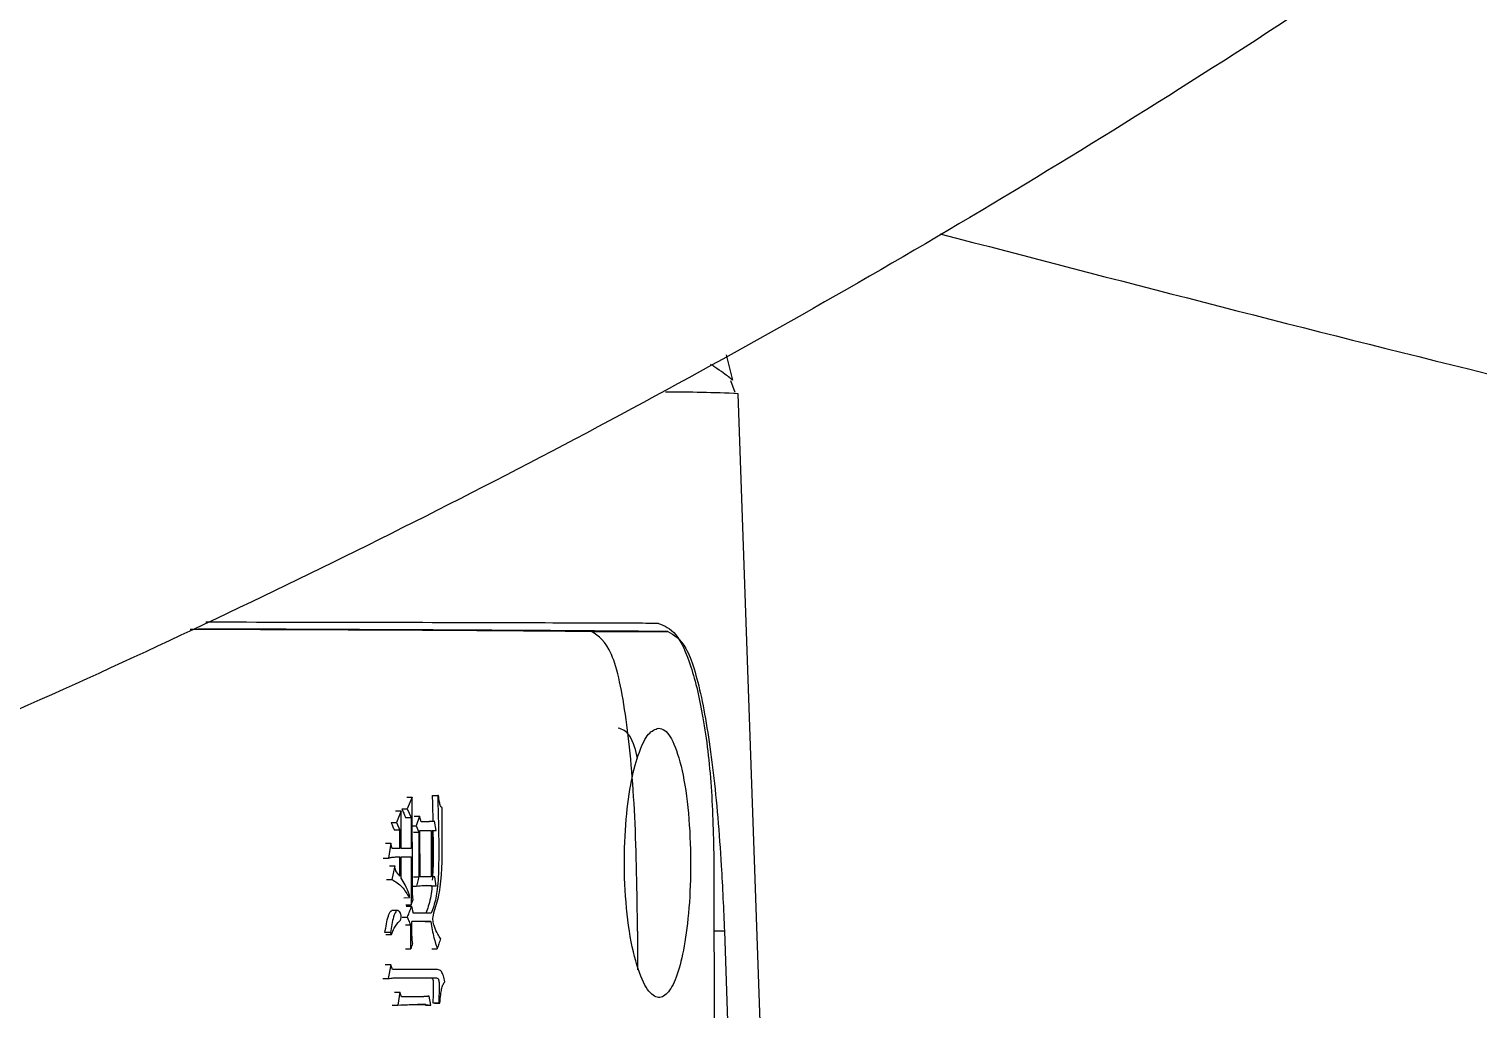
# Model space of a CAD drawing. Header units: millimetres. Extents: x 2384 to 4064, y 886 to 2074.
# Drawn here: x 2992.42 to 3016.62, y 1100.33 to 1116.7 of the extents above; entities that cross this region are included whole.
import ezdxf

# ---------------------------------------------------------------- set-up
doc = ezdxf.new("R2010")
doc.units = ezdxf.units.MM

msp = doc.modelspace()

# ---------------------------------------------------------------- linework, layer by layer
at = {"color": 7, "linetype": 'Continuous', "lineweight": 25}
for p, q in [((3004.175, 1110.831), (3004.068, 1111.255)), ((3004.215, 1110.629), (3004.139, 1110.824)), ((3006.221, 1054.607), (3004.266, 1110.607)), ((3001.814, 1106.633), (3003.088, 1106.633)), ((2998.818, 1103.863), (2998.737, 1103.669)), ((2998.821, 1102.37), (2998.818, 1103.863)), ((2999.155, 1103.894), (2999.244, 1103.895)), ((2999.259, 1103.895), (2999.244, 1103.895)), ((2998.632, 1103.637), (2998.558, 1103.442)), ((2998.633, 1103.009), (2998.632, 1103.637)), ((2998.737, 1103.669), (2998.799, 1103.528)), ((2998.558, 1103.442), (2998.612, 1103.312)), ((2998.799, 1103.528), (2998.799, 1103.009)), ((2998.819, 1103.387), (2998.887, 1103.387)), ((2998.939, 1103.549), (2998.887, 1103.387)), ((2998.887, 1103.387), (2998.928, 1103.279)), ((2998.967, 1103.452), (2998.939, 1103.549)), ((2999.221, 1103.311), (2999.189, 1103.462)), ((2998.612, 1103.312), (2998.522, 1103.312)), ((2998.612, 1103.009), (2998.612, 1103.312)), ((2998.928, 1103.279), (2998.929, 1102.532)), ((2998.948, 1103.311), (2999.135, 1103.311)), ((2998.949, 1102.532), (2998.948, 1103.311)), ((2999.045, 1103.311), (2999.135, 1103.311)), ((2999.135, 1103.311), (2999.136, 1102.532)), ((2999.154, 1103.311), (2999.221, 1103.311)), ((2999.156, 1102.532), (2999.154, 1103.311)), ((2999.154, 1103.31), (2999.221, 1103.311)), ((2998.46, 1103.096), (2998.423, 1102.847)), ((2998.485, 1103.009), (2998.46, 1103.096)), ((2998.612, 1103.009), (2998.485, 1103.009)), ((2998.799, 1103.009), (2998.633, 1103.009)), ((2998.437, 1102.717), (2998.526, 1102.717)), ((2998.526, 1102.717), (2998.481, 1102.49)), ((2998.613, 1102.544), (2998.612, 1102.869)), ((2998.633, 1102.868), (2998.8, 1102.868)), ((2998.633, 1102.512), (2998.633, 1102.868)), ((2998.71, 1102.868), (2998.8, 1102.868)), ((2998.8, 1102.868), (2998.801, 1102.068)), ((3003.859, 1102.764), (3003.921, 1065.764)), ((2998.391, 1102.49), (2998.481, 1102.49)), ((2998.84, 1102.532), (2998.929, 1102.532)), ((2998.929, 1102.532), (2998.893, 1102.381)), ((2999.136, 1102.532), (2998.949, 1102.532)), ((2999.199, 1102.532), (2999.156, 1102.532)), ((2999.219, 1102.38), (2999.199, 1102.532)), ((2998.681, 1102.186), (2998.772, 1102.187)), ((2998.772, 1102.187), (2998.776, 1102.23)), ((2998.801, 1102.068), (2998.833, 1102.154)), ((2999.127, 1102.38), (2999.06, 1102.387)), ((2998.568, 1101.97), (2998.478, 1101.97)), ((2998.711, 1102.067), (2998.801, 1102.068)), ((2999.137, 1101.926), (2998.834, 1101.927)), ((2998.65, 1101.862), (2998.741, 1101.862)), ((2998.794, 1101.332), (2998.793, 1101.732)), ((2999.129, 1101.786), (2998.814, 1101.786)), ((2998.814, 1101.635), (2998.814, 1101.786)), ((2999.04, 1101.785), (2999.129, 1101.786)), ((2998.38, 1101.571), (2998.471, 1101.571)), ((3002.583, 1101.624), (3002.583, 1100.98)), ((3004.034, 1101.624), (3003.861, 1101.624)), ((3004.034, 1101.624), (3005.302, 1064.625)), ((2998.705, 1101.332), (2998.794, 1101.332)), ((2999.147, 1101.331), (2999.236, 1101.331)), ((2998.459, 1101.062), (2998.418, 1100.835)), ((2998.488, 1100.987), (2998.459, 1101.062)), ((2999.241, 1100.985), (2998.488, 1100.987)), ((2998.546, 1100.846), (2999.225, 1100.844)), ((2999.134, 1100.844), (2999.225, 1100.844)), ((2998.612, 1100.608), (2998.576, 1100.391)), ((2998.637, 1100.532), (2998.612, 1100.608)), ((2999.012, 1100.531), (2998.637, 1100.532)), ((2999.128, 1100.39), (2999.104, 1100.542)), ((2998.953, 1100.401), (2998.909, 1100.401)), ((2999.044, 1100.401), (2998.955, 1100.401)), ((2999.038, 1100.39), (2999.128, 1100.39)), ((2999.044, 1100.401), (2999.128, 1100.39)), ((2999.261, 1100.422), (2999.172, 1100.422)), ((2999.192, 1100.422), (2999.281, 1100.422)), ((2999.281, 1100.422), (2999.261, 1100.422))]:
    msp.add_line(p, q, dxfattribs=at)
at = {"color": 7, "linetype": 'Continuous', "lineweight": 25, "flags": 128}
for points in [[(2998.729, 1103.863), (2998.778, 1103.863), (2998.818, 1103.863)], [(2998.542, 1103.636), (2998.592, 1103.636), (2998.632, 1103.637)], [(2998.646, 1103.669), (2998.697, 1103.669), (2998.737, 1103.669)], [(2998.467, 1103.442), (2998.518, 1103.442), (2998.558, 1103.442)], [(2998.709, 1103.528), (2998.758, 1103.528), (2998.799, 1103.528)], [(2998.85, 1103.549), (2998.899, 1103.549), (2998.939, 1103.549)], [(2999.1, 1103.462), (2999.149, 1103.462), (2999.189, 1103.462)], [(2998.838, 1103.279), (2998.888, 1103.279), (2998.928, 1103.279)], [(2998.37, 1103.096), (2998.42, 1103.096), (2998.46, 1103.096)], [(2998.333, 1102.847), (2998.383, 1102.847), (2998.423, 1102.847)], [(2998.821, 1102.381), (2998.853, 1102.381), (2998.893, 1102.381)], [(2999.219, 1102.38), (2999.168, 1102.38), (2999.13, 1102.38)], [(2998.72, 1102.046), (2998.769, 1102.046), (2998.809, 1102.046)], [(2998.809, 1102.046), (2998.818, 1102.001), (2998.826, 1101.964), (2998.834, 1101.927)], [(2998.704, 1101.732), (2998.753, 1101.732), (2998.793, 1101.732)], [(2998.454, 1101.603), (2998.431, 1101.603), (2998.407, 1101.603), (2998.364, 1101.603)], [(2998.459, 1101.062), (2998.408, 1101.062), (2998.369, 1101.062)], [(2998.327, 1100.835), (2998.378, 1100.835), (2998.418, 1100.835)], [(2998.522, 1100.608), (2998.572, 1100.608), (2998.612, 1100.608)], [(2999.014, 1100.541), (2999.063, 1100.542), (2999.104, 1100.542)], [(2998.485, 1100.391), (2998.536, 1100.391), (2998.576, 1100.391)]]:
    msp.add_lwpolyline(points, dxfattribs=at)
at = {"color": 7, "linetype": 'Continuous', "lineweight": 25}
for centre, radius, start, end in [((3003.156, 1086.251), 24.382, 87.3911, 90.2506), ((2991.388, -387.063), 1493.743, 89.551212, 89.852134)]:
    msp.add_arc(centre, radius, start, end, dxfattribs=at)
for points, knots in [([(3082.217, 1240.42), (3082.236, 1241.671), (3082.29, 1245.228), (3082.133, 1251.093), (3081.649, 1257.998), (3080.846, 1264.874), (3079.731, 1271.706), (3078.305, 1278.48), (3076.571, 1285.182), (3074.534, 1291.798), (3072.197, 1298.314), (3069.564, 1304.717), (3066.643, 1310.993), (3063.438, 1317.129), (3059.956, 1323.112), (3056.205, 1328.93), (3052.192, 1334.571), (3047.926, 1340.023), (3043.416, 1345.275), (3038.671, 1350.315), (3033.701, 1355.133), (3028.516, 1359.72), (3023.127, 1364.065), (3017.545, 1368.16), (3011.783, 1371.996), (3005.851, 1375.565), (2999.763, 1378.86), (2993.53, 1381.873), (2987.167, 1384.599), (2980.686, 1387.031), (2974.1, 1389.165), (2967.425, 1390.997), (2960.672, 1392.522), (2953.857, 1393.737), (2946.994, 1394.64), (2940.096, 1395.228), (2933.179, 1395.502), (2926.256, 1395.459), (2919.343, 1395.101), (2912.453, 1394.427), (2905.602, 1393.44), (2898.802, 1392.141), (2892.069, 1390.533), (2885.416, 1388.62), (2878.857, 1386.405), (2872.407, 1383.893), (2866.077, 1381.089), (2859.882, 1378), (2853.835, 1374.63), (2847.947, 1370.989), (2842.232, 1367.082), (2836.702, 1362.919), (2831.366, 1358.508), (2826.238, 1353.858), (2821.328, 1348.979), (2816.645, 1343.88), (2812.199, 1338.574), (2808.001, 1333.07), (2804.058, 1327.38), (2800.378, 1321.516), (2796.97, 1315.49), (2793.841, 1309.316), (2790.997, 1303.004), (2788.443, 1296.57), (2786.186, 1290.025), (2784.23, 1283.385), (2782.579, 1276.662), (2781.236, 1269.871), (2780.205, 1263.026), (2779.487, 1256.14), (2779.085, 1249.23), (2778.998, 1242.308), (2779.227, 1235.389), (2779.771, 1228.488), (2780.63, 1221.618), (2781.801, 1214.796), (2783.283, 1208.034), (2785.071, 1201.346), (2787.163, 1194.747), (2789.554, 1188.25), (2792.238, 1181.87), (2795.211, 1175.618), (2798.467, 1169.509), (2801.998, 1163.554), (2805.796, 1157.767), (2809.855, 1152.159), (2814.166, 1146.743), (2818.719, 1141.528), (2823.505, 1136.527), (2828.515, 1131.749), (2833.738, 1127.206), (2839.162, 1122.905), (2844.777, 1118.856), (2850.571, 1115.067), (2856.532, 1111.547), (2862.647, 1108.303), (2868.904, 1105.341), (2875.289, 1102.668), (2881.79, 1100.289), (2888.393, 1098.209), (2895.084, 1096.432), (2901.848, 1094.963), (2908.673, 1093.804), (2915.544, 1092.957), (2922.446, 1092.425), (2929.365, 1092.209), (2936.287, 1092.308), (2943.197, 1092.723), (2950.081, 1093.453), (2956.925, 1094.497), (2963.713, 1095.852), (2970.433, 1097.515), (2977.07, 1099.483), (2983.61, 1101.751), (2990.04, 1104.316), (2996.346, 1107.172), (3002.516, 1110.312), (3008.535, 1113.731), (3014.392, 1117.421), (3020.075, 1121.374), (3025.571, 1125.583), (3030.87, 1130.038), (3035.96, 1134.73), (3040.83, 1139.649), (3045.471, 1144.786), (3049.873, 1150.129), (3054.026, 1155.667), (3057.922, 1161.389), (3061.553, 1167.283), (3064.912, 1173.336), (3067.99, 1179.537), (3070.783, 1185.871), (3073.283, 1192.326), (3075.486, 1198.889), (3077.388, 1205.545), (3078.984, 1212.282), (3080.27, 1219.083), (3081.245, 1225.937), (3081.894, 1232.707), (3082.145, 1237.542), (3082.208, 1240.073), (3082.217, 1240.42)], [0, 0, 0, 0, 0.00394, 0.011205, 0.01847, 0.025736, 0.033001, 0.040266, 0.047531, 0.054797, 0.062062, 0.069327, 0.076593, 0.083858, 0.091123, 0.098389, 0.105654, 0.112919, 0.120185, 0.12745, 0.134715, 0.141981, 0.149246, 0.156511, 0.163777, 0.171042, 0.178307, 0.185573, 0.192838, 0.200103, 0.207369, 0.214634, 0.221899, 0.229165, 0.23643, 0.243695, 0.250961, 0.258226, 0.265491, 0.272757, 0.280022, 0.287287, 0.294553, 0.301818, 0.309083, 0.316349, 0.323614, 0.330879, 0.338145, 0.34541, 0.352675, 0.35994, 0.367206, 0.374471, 0.381736, 0.389002, 0.396267, 0.403532, 0.410798, 0.418063, 0.425328, 0.432594, 0.439859, 0.447124, 0.45439, 0.461655, 0.46892, 0.476186, 0.483451, 0.490716, 0.497982, 0.505247, 0.512512, 0.519778, 0.527043, 0.534308, 0.541574, 0.548839, 0.556104, 0.56337, 0.570635, 0.5779, 0.585166, 0.592431, 0.599696, 0.606962, 0.614227, 0.621492, 0.628758, 0.636023, 0.643288, 0.650554, 0.657819, 0.665084, 0.67235, 0.679615, 0.68688, 0.694146, 0.701411, 0.708676, 0.715941, 0.723207, 0.730472, 0.737737, 0.745003, 0.752268, 0.759533, 0.766799, 0.774064, 0.781329, 0.788595, 0.79586, 0.803125, 0.810391, 0.817656, 0.824921, 0.832187, 0.839452, 0.846717, 0.853983, 0.861248, 0.868513, 0.875779, 0.883044, 0.890309, 0.897575, 0.90484, 0.912105, 0.919371, 0.926636, 0.933901, 0.941167, 0.948432, 0.955697, 0.962963, 0.970228, 0.977493, 0.984759, 0.992024, 0.998907, 1, 1, 1, 1]), ([(3007.634, 1113.28), (3010.574, 1112.514), (3017.214, 1110.783), (3026.126, 1108.754), (3032.114, 1107.594), (3034.348, 1107.162)], [0, 0, 0, 0, 0.332461, 0.751026, 1, 1, 1, 1]), ([(3004.17, 1110.835), (3004.154, 1110.849), (3004.121, 1110.876), (3003.983, 1110.978), (3003.82, 1111.089), (3003.8, 1111.102)], [0, 0, 0, 0, 0.450002, 0.932097, 1, 1, 1, 1]), ([(3002.931, 1106.769), (3002.79, 1106.77), (3002.085, 1106.773), (3000.562, 1106.778), (2998.18, 1106.784), (2996.275, 1106.787), (2995.372, 1106.788)], [0, 0, 0, 0, 0.07928, 0.396663, 0.714028, 1, 1, 1, 1]), ([(3002.931, 1106.769), (3003.031, 1106.731), (3003.231, 1106.655), (3003.489, 1106.074), (3003.693, 1105.197), (3003.831, 1104.052), (3003.85, 1103.195), (3003.859, 1102.764)], [0, 0, 0, 0, 0.1867447, 0.3737441, 0.5698854, 0.7839076, 1, 1, 1, 1]), ([(3001.814, 1106.633), (3001.227, 1106.638), (3000.054, 1106.647), (2997.735, 1106.66), (2995.811, 1106.666), (2995.108, 1106.669)], [0, 0, 0, 0, 0.388327, 0.776655, 1, 1, 1, 1]), ([(3002.583, 1101.624), (3002.574, 1102.279), (3002.557, 1103.591), (3002.408, 1105.243), (3002.167, 1106.403), (3001.932, 1106.556), (3001.814, 1106.633)], [0, 0, 0, 0, 0.249988, 0.499774, 0.749448, 1, 1, 1, 1]), ([(3003.088, 1106.633), (3003.192, 1106.577), (3003.4, 1106.464), (3003.659, 1105.599), (3003.857, 1104.328), (3003.979, 1102.92), (3004.019, 1101.992), (3004.034, 1101.624)], [0, 0, 0, 0, 0.214798, 0.429591, 0.64445, 0.858946, 1, 1, 1, 1]), ([(3002.584, 1104.514), (3002.568, 1104.581), (3002.51, 1104.822), (3002.391, 1104.983), (3002.294, 1105.009), (3002.261, 1105.017)], [0, 0, 0, 0, 0.201823, 0.726878, 1, 1, 1, 1]), ([(3002.934, 1105.019), (3002.877, 1104.999), (3002.764, 1104.958), (3002.605, 1104.636), (3002.472, 1104.149), (3002.381, 1103.489), (3002.35, 1102.709), (3002.397, 1101.896), (3002.519, 1101.183), (3002.695, 1100.697), (3002.885, 1100.491), (3003.062, 1100.536), (3003.218, 1100.791), (3003.345, 1101.232), (3003.437, 1101.844), (3003.479, 1102.597), (3003.459, 1103.413), (3003.371, 1104.17), (3003.224, 1104.727), (3003.067, 1104.988), (3002.969, 1105.011), (3002.934, 1105.019)], [0, 0, 0, 0, 0.046279, 0.092724, 0.141724, 0.195202, 0.253702, 0.315281, 0.376932, 0.43439, 0.485836, 0.533043, 0.57924, 0.627325, 0.679266, 0.736373, 0.797512, 0.859391, 0.918431, 0.971633, 1, 1, 1, 1]), ([(2999.244, 1103.895), (2999.247, 1103.775), (2999.258, 1103.39), (2999.267, 1102.867), (2999.248, 1102.355), (2999.196, 1102.079), (2999.151, 1101.964), (2999.137, 1101.926)], [0, 0, 0, 0, 0.176102, 0.564603, 0.766922, 0.923793, 1, 1, 1, 1]), ([(2999.152, 1103.894), (2999.156, 1103.775), (2999.161, 1103.631), (2999.162, 1103.486), (2999.163, 1103.462)], [0, 0, 0, 0, 0.832677, 1, 1, 1, 1]), ([(2999.318, 1103.689), (2999.309, 1103.698), (2999.291, 1103.715), (2999.27, 1103.793), (2999.264, 1103.856), (2999.259, 1103.895)], [0, 0, 0, 0, 0.267154, 0.547116, 1, 1, 1, 1]), ([(2998.646, 1103.669), (2998.657, 1103.645), (2998.677, 1103.598), (2998.697, 1103.551), (2998.707, 1103.528)], [0, 0, 0, 0, 0.5, 1, 1, 1, 1]), ([(2999.291, 1101.504), (2999.275, 1101.528), (2999.238, 1101.583), (2999.2, 1101.675), (2999.174, 1101.75), (2999.165, 1101.796), (2999.164, 1101.846), (2999.177, 1101.936), (2999.232, 1102.086), (2999.329, 1102.504), (2999.316, 1103.095), (2999.318, 1103.536), (2999.318, 1103.689)], [0, 0, 0, 0, 0.056836, 0.13451, 0.160696, 0.17921, 0.197944, 0.220552, 0.296632, 0.448409, 0.809055, 1, 1, 1, 1]), ([(2998.467, 1103.442), (2998.472, 1103.43), (2998.482, 1103.406), (2998.5, 1103.363), (2998.513, 1103.331), (2998.521, 1103.312)], [0, 0, 0, 0, 0.275204, 0.550407, 1, 1, 1, 1]), ([(2999.189, 1103.462), (2999.154, 1103.459), (2999.1, 1103.454), (2999.025, 1103.452), (2998.987, 1103.452), (2998.967, 1103.452)], [0, 0, 0, 0, 0.482176, 0.741075, 1, 1, 1, 1]), ([(2999.164, 1103.31), (2999.169, 1103.119), (2999.178, 1102.84), (2999.159, 1102.565), (2999.153, 1102.479)], [0, 0, 0, 0, 0.6848298, 1, 1, 1, 1]), ([(2998.423, 1102.847), (2998.442, 1102.853), (2998.48, 1102.863), (2998.543, 1102.867), (2998.587, 1102.868), (2998.612, 1102.869)], [0, 0, 0, 0, 0.301938, 0.603838, 1, 1, 1, 1]), ([(2998.613, 1102.544), (2998.594, 1102.566), (2998.567, 1102.597), (2998.536, 1102.657), (2998.529, 1102.697), (2998.526, 1102.717)], [0, 0, 0, 0, 0.55151, 0.77279, 1, 1, 1, 1]), ([(2998.481, 1102.49), (2998.54, 1102.456), (2998.645, 1102.393), (2998.733, 1102.25), (2998.772, 1102.187)], [0, 0, 0, 0, 0.555082, 1, 1, 1, 1]), ([(2998.776, 1102.23), (2998.752, 1102.29), (2998.708, 1102.395), (2998.656, 1102.476), (2998.633, 1102.512)], [0, 0, 0, 0, 0.5632806, 1, 1, 1, 1]), ([(2998.893, 1102.381), (2998.932, 1102.385), (2999.007, 1102.392), (2999.115, 1102.392), (2999.184, 1102.384), (2999.219, 1102.38)], [0, 0, 0, 0, 0.357248, 0.678403, 1, 1, 1, 1]), ([(2998.833, 1102.154), (2998.829, 1102.194), (2998.822, 1102.265), (2998.821, 1102.338), (2998.821, 1102.37)], [0, 0, 0, 0, 0.558835, 1, 1, 1, 1]), ([(2998.992, 1102.389), (2999.002, 1102.39), (2999.019, 1102.39), (2999.047, 1102.389), (2999.061, 1102.388)], [0, 0, 0, 0, 0.522941, 1, 1, 1, 1]), ([(2999.148, 1102.387), (2999.147, 1102.368), (2999.14, 1102.242), (2999.103, 1102.079), (2999.06, 1101.963), (2999.046, 1101.926)], [0, 0, 0, 0, 0.109502, 0.70952, 1, 1, 1, 1]), ([(2998.363, 1101.603), (2998.371, 1101.652), (2998.387, 1101.747), (2998.412, 1101.859), (2998.438, 1101.928), (2998.458, 1101.962), (2998.472, 1101.966), (2998.477, 1101.967)], [0, 0, 0, 0, 0.330685, 0.64454, 0.796558, 0.91742, 1, 1, 1, 1]), ([(2998.471, 1101.571), (2998.486, 1101.608), (2998.526, 1101.704), (2998.582, 1101.765), (2998.62, 1101.808), (2998.629, 1101.827), (2998.634, 1101.846), (2998.636, 1101.867), (2998.634, 1101.888), (2998.628, 1101.913), (2998.615, 1101.942), (2998.596, 1101.966), (2998.574, 1101.974), (2998.552, 1101.964), (2998.528, 1101.928), (2998.502, 1101.853), (2998.476, 1101.739), (2998.461, 1101.649), (2998.454, 1101.603)], [0, 0, 0, 0, 0.132576, 0.339199, 0.368942, 0.383767, 0.408892, 0.423885, 0.438973, 0.45932, 0.498147, 0.542368, 0.587069, 0.63299, 0.675109, 0.75468, 0.876187, 1, 1, 1, 1]), ([(2998.741, 1101.862), (2998.75, 1101.887), (2998.766, 1101.93), (2998.789, 1101.991), (2998.802, 1102.028), (2998.809, 1102.046)], [0, 0, 0, 0, 0.403163, 0.701581, 1, 1, 1, 1]), ([(2998.793, 1101.732), (2998.789, 1101.744), (2998.779, 1101.768), (2998.761, 1101.811), (2998.748, 1101.843), (2998.741, 1101.862)], [0, 0, 0, 0, 0.275028, 0.550056, 1, 1, 1, 1]), ([(2999.129, 1101.786), (2999.145, 1101.693), (2999.172, 1101.529), (2999.217, 1101.391), (2999.236, 1101.331)], [0, 0, 0, 0, 0.564353, 1, 1, 1, 1]), ([(2998.471, 1101.571), (2998.469, 1101.574), (2998.466, 1101.58), (2998.46, 1101.591), (2998.456, 1101.599), (2998.454, 1101.603)], [0, 0, 0, 0, 0.2528387, 0.6263951, 1, 1, 1, 1]), ([(2998.826, 1101.419), (2998.822, 1101.458), (2998.815, 1101.529), (2998.814, 1101.603), (2998.814, 1101.635)], [0, 0, 0, 0, 0.558835, 1, 1, 1, 1]), ([(2999.291, 1101.504), (2999.282, 1101.475), (2999.264, 1101.417), (2999.245, 1101.36), (2999.236, 1101.331)], [0, 0, 0, 0, 0.500034, 1, 1, 1, 1]), ([(2998.826, 1101.419), (2998.822, 1101.406), (2998.814, 1101.386), (2998.803, 1101.357), (2998.797, 1101.34), (2998.794, 1101.332)], [0, 0, 0, 0, 0.428361, 0.71418, 1, 1, 1, 1]), ([(2999.362, 1100.779), (2999.355, 1100.814), (2999.342, 1100.882), (2999.302, 1100.974), (2999.264, 1100.981), (2999.241, 1100.985)], [0, 0, 0, 0, 0.292444, 0.574659, 1, 1, 1, 1]), ([(2998.418, 1100.835), (2998.432, 1100.837), (2998.461, 1100.842), (2998.503, 1100.845), (2998.532, 1100.846), (2998.546, 1100.846)], [0, 0, 0, 0, 0.331886, 0.665867, 1, 1, 1, 1]), ([(2999.17, 1100.422), (2999.172, 1100.493), (2999.175, 1100.591), (2999.177, 1100.716), (2999.177, 1100.785), (2999.164, 1100.824), (2999.151, 1100.841), (2999.14, 1100.843), (2999.134, 1100.844)], [0, 0, 0, 0, 0.434977, 0.605925, 0.774415, 0.837734, 0.899003, 1, 1, 1, 1]), ([(2999.225, 1100.844), (2999.232, 1100.843), (2999.243, 1100.841), (2999.256, 1100.824), (2999.266, 1100.792), (2999.269, 1100.741), (2999.268, 1100.671), (2999.266, 1100.564), (2999.263, 1100.478), (2999.261, 1100.422)], [0, 0, 0, 0, 0.101022, 0.16229, 0.225577, 0.345591, 0.4673, 0.658589, 1, 1, 1, 1]), ([(2999.281, 1100.422), (2999.285, 1100.471), (2999.293, 1100.55), (2999.308, 1100.657), (2999.33, 1100.734), (2999.352, 1100.764), (2999.362, 1100.779)], [0, 0, 0, 0, 0.348257, 0.572012, 0.789055, 1, 1, 1, 1]), ([(2999.104, 1100.542), (2999.096, 1100.54), (2999.08, 1100.538), (2999.05, 1100.534), (2999.027, 1100.532), (2999.012, 1100.531)], [0, 0, 0, 0, 0.2577224, 0.5154519, 1, 1, 1, 1]), ([(2998.576, 1100.391), (2998.649, 1100.395), (2998.758, 1100.4), (2998.914, 1100.401), (2998.997, 1100.401), (2999.044, 1100.401)], [0, 0, 0, 0, 0.462622, 0.693931, 1, 1, 1, 1]), ([(2998.766, 1100.399), (2998.793, 1100.399), (2998.845, 1100.401), (2998.917, 1100.401), (2998.921, 1100.401), (2998.922, 1100.401)], [0, 0, 0, 0, 0.439941, 0.862008, 1, 1, 1, 1])]:
    msp.add_open_spline(points, degree=3, knots=knots, dxfattribs=at)

doc.saveas('drawing.dxf')
